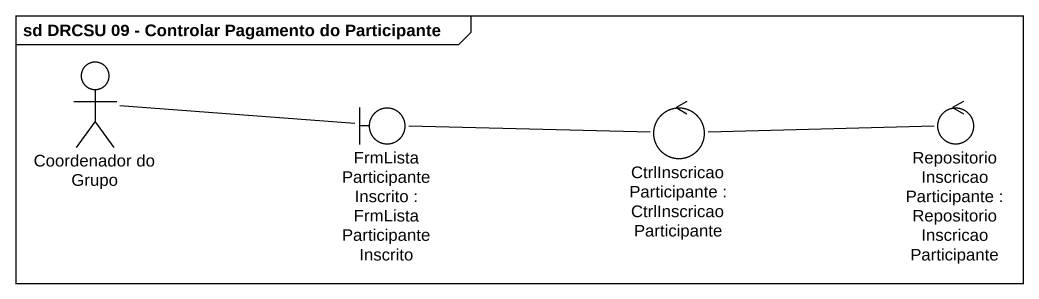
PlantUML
@startuml
mainframe sd DRCSU 09 - Controlar Pagamento do Participante
actor "Coordenador do Grupo" as Coordenador_do_Grupo
boundary "FrmListaParticipanteInscrito : FrmListaParticipanteInscrito" as FrmListaParticipanteInscrito
control "CtrlInscricaoParticipante : CtrlInscricaoParticipante" as CtrlInscricaoParticipante
control "RepositorioInscricaoParticipante : RepositorioInscricaoParticipante" as RepositorioInscricaoParticip
Coordenador_do_Grupo -right- FrmListaParticipanteInscrito
FrmListaParticipanteInscrito -right- CtrlInscricaoParticipante
CtrlInscricaoParticipante -right- RepositorioInscricaoParticip
@enduml
